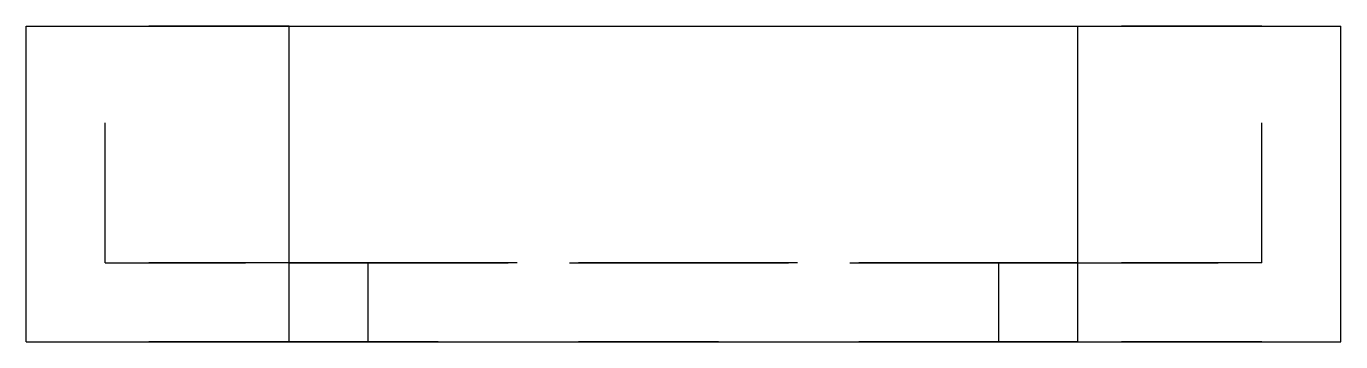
# Model space of a CAD drawing. Extents: x 0 to 2.74, y 0 to 1.46.
# Drawn here: x 1.8 to 2.737, y 1.238 to 1.462 of the extents above; entities that cross this region are included whole.
import ezdxf

# ---------------------------------------------------------------- set-up
doc = ezdxf.new("R2010")
doc.units = 0
doc.linetypes.add('HIDDEN', pattern=[0.075, 0.050025, -0.024975])
doc.layers.add('LEFT', color=7, linetype='CONTINUOUS')
doc.layers.add('LEFT_HID', color=7, linetype='HIDDEN')

msp = doc.modelspace()

# ---------------------------------------------------------------- linework, layer by layer
at = {"layer": 'LEFT'}
for p, q in [((1.8, 1.2375), (1.8, 1.4625)), ((1.8, 1.4625), (1.9875, 1.4625)), ((1.9875, 1.4625), (2.55, 1.4625)), ((1.9875, 1.2375), (1.9875, 1.4625)), ((2.55, 1.4625), (2.7375, 1.4625)), ((2.55, 1.2375), (2.55, 1.4625)), ((2.7375, 1.2375), (2.7375, 1.4625)), ((1.8, 1.2375), (1.9875, 1.2375)), ((1.9875, 1.2375), (2.55, 1.2375)), ((2.55, 1.2375), (2.7375, 1.2375))]:
    msp.add_line(p, q, dxfattribs=at)
at = {"layer": 'LEFT_HID', "linetype": 'HIDDEN'}
for p, q in [((1.85625, 1.29375), (1.85625, 1.4625)), ((1.9875, 1.4625), (1.85625, 1.4625)), ((1.85625, 1.29375), (1.85625, 1.4625)), ((1.85625, 1.4625), (1.9875, 1.4625)), ((1.9875, 1.29375), (1.9875, 1.4625)), ((1.9875, 1.29375), (1.9875, 1.4625)), ((2.55, 1.4625), (2.68125, 1.4625)), ((2.68125, 1.4625), (2.55, 1.4625)), ((2.55, 1.29375), (2.55, 1.4625)), ((2.55, 1.29375), (2.55, 1.4625)), ((2.68125, 1.29375), (2.68125, 1.4625)), ((2.68125, 1.29375), (2.68125, 1.4625)), ((1.9875, 1.29375), (1.85625, 1.29375)), ((1.85625, 1.29375), (1.9875, 1.29375)), ((2.55, 1.29375), (1.9875, 1.29375)), ((1.9875, 1.29375), (2.55, 1.29375)), ((2.04375, 1.29375), (1.9875, 1.29375)), ((1.9875, 1.29375), (2.04375, 1.29375)), ((2.04375, 1.29375), (1.9875, 1.29375)), ((1.9875, 1.29375), (2.04375, 1.29375)), ((2.04375, 1.29375), (1.9875, 1.29375)), ((1.9875, 1.29375), (2.04375, 1.29375)), ((1.9875, 1.2375), (1.9875, 1.29375)), ((1.9875, 1.2375), (1.9875, 1.29375)), ((1.9875, 1.2375), (1.9875, 1.29375)), ((1.9875, 1.2375), (1.9875, 1.29375)), ((1.9875, 1.2375), (1.9875, 1.29375)), ((1.9875, 1.2375), (1.9875, 1.29375)), ((2.04375, 1.29375), (2.49375, 1.29375)), ((2.49375, 1.29375), (2.04375, 1.29375)), ((2.49375, 1.29375), (2.04375, 1.29375)), ((2.04375, 1.29375), (2.49375, 1.29375)), ((2.49375, 1.29375), (2.04375, 1.29375)), ((2.04375, 1.29375), (2.49375, 1.29375)), ((2.04375, 1.2375), (2.04375, 1.29375)), ((2.04375, 1.2375), (2.04375, 1.29375)), ((2.04375, 1.2375), (2.04375, 1.29375)), ((2.04375, 1.2375), (2.04375, 1.29375)), ((2.04375, 1.2375), (2.04375, 1.29375)), ((2.04375, 1.2375), (2.04375, 1.29375)), ((2.49375, 1.29375), (2.55, 1.29375)), ((2.55, 1.29375), (2.49375, 1.29375)), ((2.49375, 1.29375), (2.55, 1.29375)), ((2.55, 1.29375), (2.49375, 1.29375)), ((2.49375, 1.29375), (2.55, 1.29375)), ((2.55, 1.29375), (2.49375, 1.29375)), ((2.49375, 1.2375), (2.49375, 1.29375)), ((2.49375, 1.2375), (2.49375, 1.29375)), ((2.49375, 1.2375), (2.49375, 1.29375)), ((2.49375, 1.2375), (2.49375, 1.29375)), ((2.49375, 1.2375), (2.49375, 1.29375)), ((2.49375, 1.2375), (2.49375, 1.29375)), ((2.55, 1.2375), (2.55, 1.29375)), ((2.55, 1.2375), (2.55, 1.29375)), ((2.55, 1.29375), (2.68125, 1.29375)), ((2.68125, 1.29375), (2.55, 1.29375)), ((2.55, 1.2375), (2.55, 1.29375)), ((2.55, 1.2375), (2.55, 1.29375)), ((2.55, 1.2375), (2.55, 1.29375)), ((2.55, 1.2375), (2.55, 1.29375)), ((1.9875, 1.2375), (1.85625, 1.2375)), ((1.85625, 1.2375), (1.9875, 1.2375)), ((2.04375, 1.2375), (1.9875, 1.2375)), ((1.9875, 1.2375), (2.04375, 1.2375)), ((2.04375, 1.2375), (1.9875, 1.2375)), ((1.9875, 1.2375), (2.04375, 1.2375)), ((2.04375, 1.2375), (1.9875, 1.2375)), ((1.9875, 1.2375), (2.04375, 1.2375)), ((2.04375, 1.2375), (2.49375, 1.2375)), ((2.49375, 1.2375), (2.04375, 1.2375)), ((2.49375, 1.2375), (2.04375, 1.2375)), ((2.04375, 1.2375), (2.49375, 1.2375)), ((2.49375, 1.2375), (2.04375, 1.2375)), ((2.04375, 1.2375), (2.49375, 1.2375)), ((2.49375, 1.2375), (2.55, 1.2375)), ((2.55, 1.2375), (2.49375, 1.2375)), ((2.49375, 1.2375), (2.55, 1.2375)), ((2.55, 1.2375), (2.49375, 1.2375)), ((2.49375, 1.2375), (2.55, 1.2375)), ((2.55, 1.2375), (2.49375, 1.2375)), ((2.55, 1.2375), (2.68125, 1.2375)), ((2.68125, 1.2375), (2.55, 1.2375))]:
    msp.add_line(p, q, dxfattribs=at)

doc.saveas('drawing.dxf')
